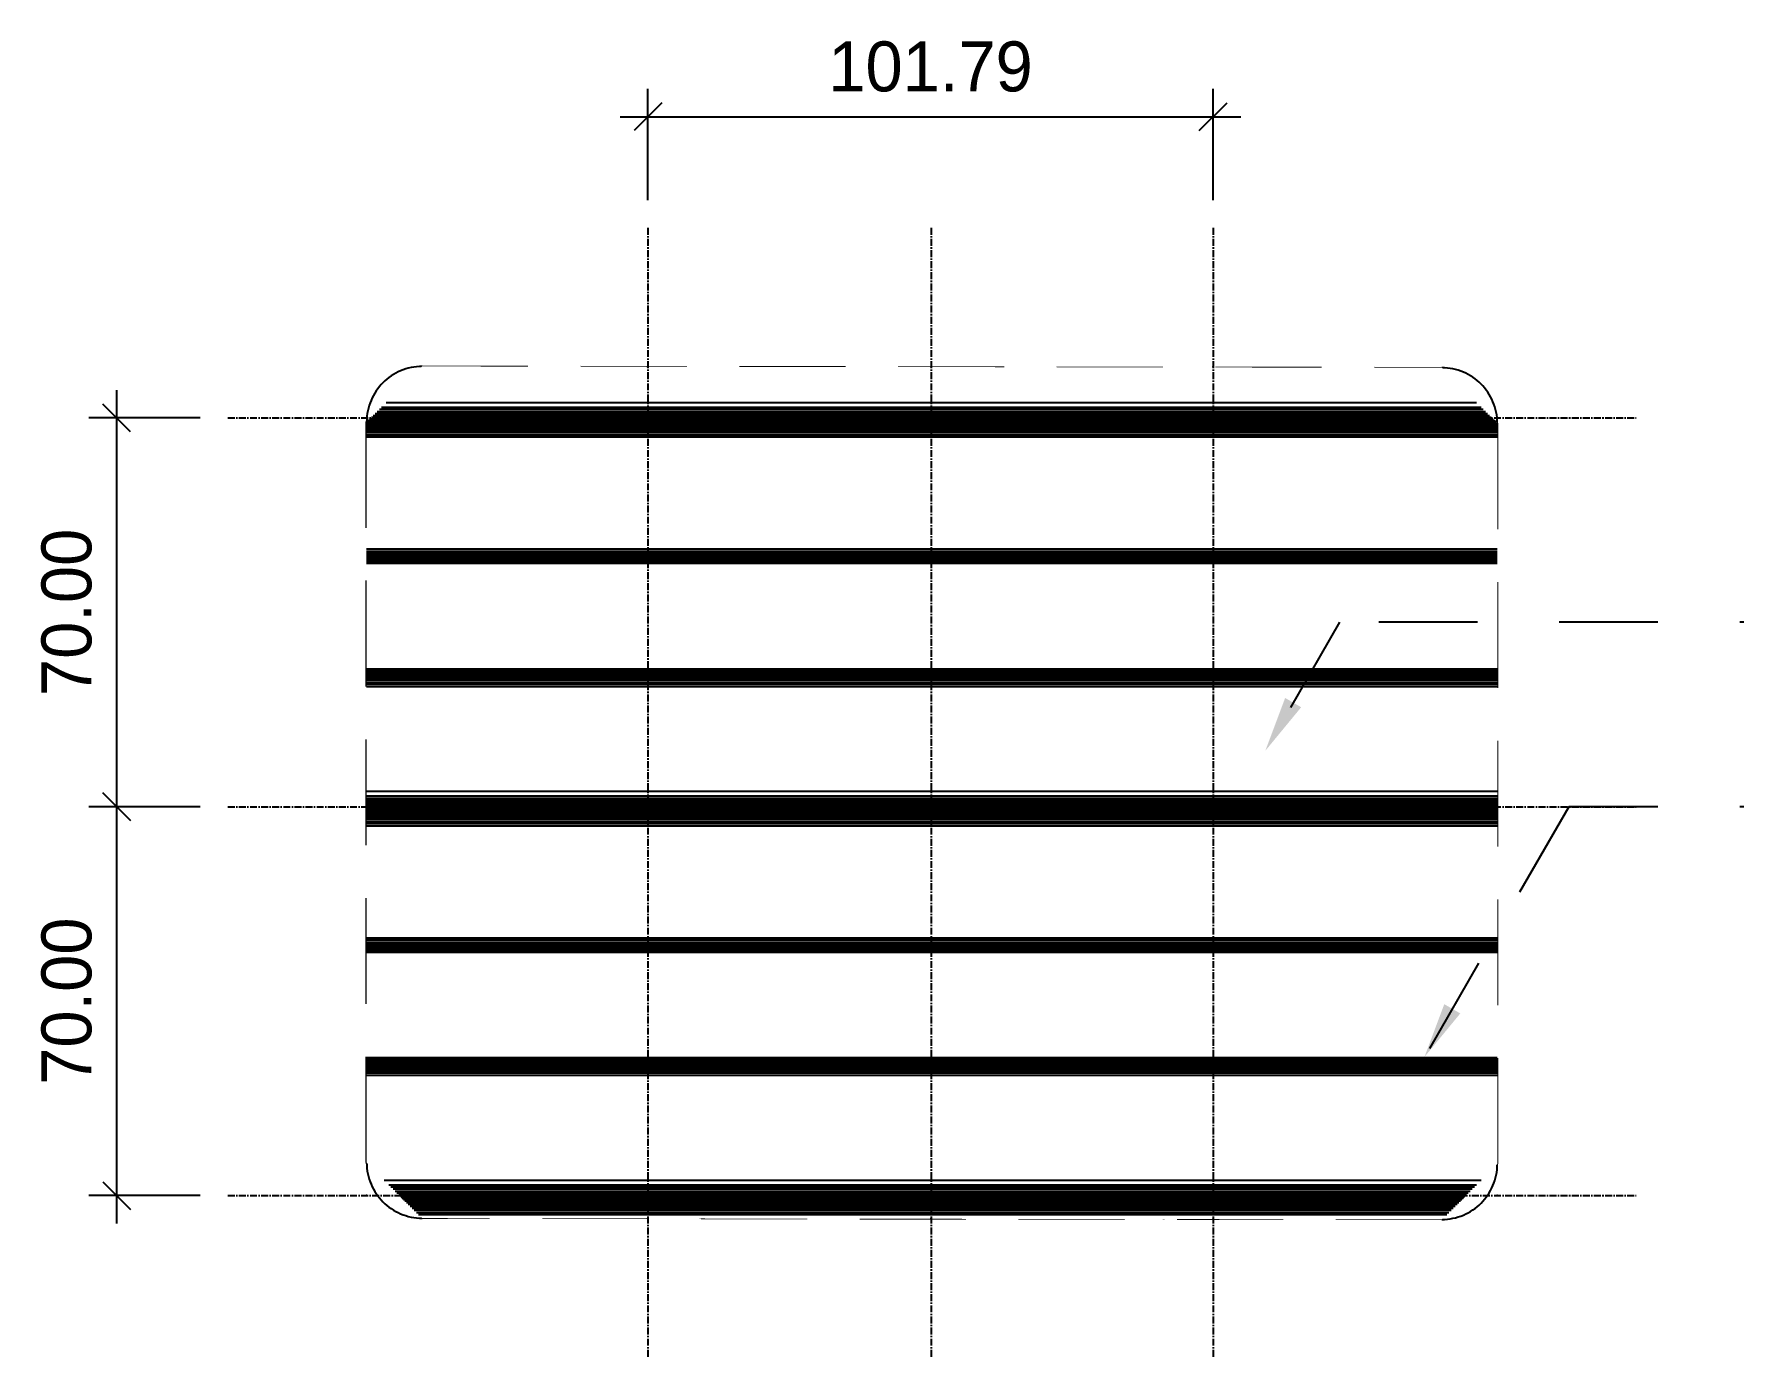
# Model space of a CAD drawing. Header units: millimetres. Extents: x -244126 to 368105, y -173968 to 259060.
# Drawn here: x 57175.1 to 57481, y 65609 to 65847.3 of the extents above; entities that cross this region are included whole.
import ezdxf
from ezdxf.enums import TextEntityAlignment as Align
from ezdxf.xclip import XClip

# ---------------------------------------------------------------- set-up
doc = ezdxf.new("R2010")
doc.units = ezdxf.units.MM
doc.header["$MEASUREMENT"] = 0
doc.header["$XCLIPFRAME"] = 0
for name, pattern in [('ACAD_ISO04W100', [30, 24, -3, 0, -3]), ('CENTER', [2, 1.25, -0.25, 0.25, -0.25]), ('HIDDEN', [9.525, 6.35, -3.175]), ('TA_HL_001.00', [6.5, 3.55, -2.95])]:
    doc.linetypes.add(name, pattern=pattern)
for name, color, linetype in [('000 - D I M', 6, 'Continuous'), ('000 - GRID', 8, 'CENTER'), ('000 - H A T C H', 8, 'Continuous'), ('000 - SYMBOL CON', 1, 'Continuous'), ('000 - T E X T', 4, 'Continuous'), ('000 - WIPEOUT', 250, 'Continuous'), ('001 - ASCESSORIES', 1, 'Continuous'), ('A03_SUN LOUVER', 7, 'Continuous')]:
    doc.layers.add(name, color=color, linetype=linetype)
doc.styles.add('BROWALLIA', font='BrowalliaUPC.ttf')
doc.styles.add('CORDIA', font='cordia.shx')
doc.styles.add('TA', font='Cordia New.ttf', dxfattribs={"height": 4.5})
doc.dimstyles.new('DIM E-E', dxfattribs={"dimscale": 2, "dimtxt": 0.18, "dimasz": 0.1, "dimexe": 0.1, "dimexo": 0.1, "dimgap": 0.09, "dimtad": 1, "dimtoh": 1, "dimzin": 0, "dimdsep": 46, "dimtxsty": 'CORDIA', "dimblk": 'OBLIQUE', "dimcen": 0.1, "dimdle": 0.1, "dimclrd": 40, "dimclre": 140, "dimclrt": 3, "dimadec": 0, "dimazin": 0, "dimtfac": 1, "dimtix": 1, "dimtmove": 2, "dimatfit": 3, "dimfxl": 1, "dimtolj": 1, "dimtzin": 0, "dimarcsym": 0})

# ---------------------------------------------------------------- blocks, each defined once
blk = doc.blocks.new('000 - FAMELINE_AL.SUN_LV_70Z_CUT_VIEW')
at = {"layer": '000 - H A T C H'}
h = blk.add_hatch(dxfattribs=at)
h.set_pattern_fill('ANSI32', color=8, scale=2)
edge = h.paths.add_edge_path()
edge.add_arc((-41.72, 63.8), 3.4, 359.7688, 500.7773)
edge.add_line((-44.35, 65.95), (-46.45, 63.39))
edge.add_line((-46.45, 63.39), (-45.98, 63.01))
edge.add_line((-45.98, 63.01), (-43.89, 65.57))
edge.add_arc((-41.72, 63.8), 2.8, -0.2548, 140.7773, ccw=False)
edge.add_line((-38.92, 63.79), (-38.92, 44.02))
edge.add_arc((-34.92, 44.02), 4, 180, 244.3295)
edge.add_line((-36.65, 40.41), (0.87, 21.55))
edge.add_arc((-0.6, 18.48), 3.4, 0, 64.3295, ccw=False)
edge.add_line((2.8, 18.48), (2.8, -0.01))
edge.add_arc((0, 0), 2.8, 214.4412, 359.7779, ccw=False)
edge.add_line((-2.31, -1.58), (-4.08, 0.99))
edge.add_line((-4.08, 0.99), (-4.57, 0.65))
edge.add_line((-4.57, 0.65), (-2.8, -1.92))
edge.add_arc((0, 0), 3.4, 214.4413, 359.7725)
edge.add_line((3.4, -0.01), (3.4, 18.48))
edge.add_arc((-0.6, 18.48), 4, 0, 64.3295)
edge.add_line((1.13, 22.09), (-36.39, 40.96))
edge.add_arc((-34.92, 44.02), 3.4, 180, 244.3295, ccw=False)
edge.add_line((-38.32, 44.02), (-38.32, 63.79))
at = {"layer": 'A03_SUN LOUVER', "color": 0}
blk.add_lwpolyline([(-38.32, 63.79, 0.706786), (-44.35, 65.95), (-46.45, 63.39), (-45.98, 63.01), (-43.89, 65.57, -0.70694), (-38.92, 63.79), (-38.92, 44.02, 0.288302), (-36.65, 40.41), (0.87, 21.55, -0.288302), (2.8, 18.48), (2.8, -0.01, -0.735492), (-2.31, -1.58), (-4.08, 0.99), (-4.57, 0.65), (-2.8, -1.92, 0.735455), (3.4, -0.01), (3.4, 18.48, 0.288302), (1.13, 22.09), (-36.39, 40.96, -0.288302), (-38.32, 44.02), (-38.32, 63.79)], format="xyb", dxfattribs=at)
blk = doc.blocks.new('000 - ASSCESSORIES_FAMELINE_AL.C-CARRIER_FOR_70Z_CUT_VIEW')
at = {"layer": '000 - H A T C H'}
h = blk.add_hatch(dxfattribs=at)
h.set_pattern_fill('ANSI32', color=8, scale=5, angle=180)
h.set_pattern_definition([(225, (54313.8923, 62869.9666), (1.325825215, -1.325825215), []), (225, (54313.0084, 62869.9666), (1.325825215, -1.325825215), [])])
edge = h.paths.add_edge_path()
edge.add_line((0.9, 0), (0.9, -7.6))
edge.add_arc((1.35, -7.6), 0.45, 180, 258)
edge.add_line((1.26, -8.04), (57.84, -20.07))
edge.add_line((57.84, -20.07), (57.66, -20.95))
edge.add_line((57.66, -20.95), (1.07, -8.92))
edge.add_arc((1.35, -7.6), 1.35, 180, 258, ccw=False)
edge.add_line((0, -7.6), (0, 0))
edge.add_line((0, 0), (0, 7.6))
edge.add_arc((1.35, 7.6), 1.35, 102, 180, ccw=False)
edge.add_line((1.07, 8.92), (57.66, 20.95))
edge.add_line((57.66, 20.95), (57.84, 20.07))
edge.add_line((57.84, 20.07), (1.26, 8.04))
edge.add_arc((1.35, 7.6), 0.45, 102, 180)
edge.add_line((0.9, 7.6), (0.9, 0))
at = {"layer": '001 - ASCESSORIES', "color": 0, "linetype": 'Continuous', "lineweight": 15}
blk.add_lwpolyline([(0.9, 0), (0.9, -7.6, 0.354119), (1.26, -8.04), (57.84, -20.07), (57.66, -20.95), (1.07, -8.92, -0.354119), (0, -7.6), (0, 0), (0, 7.6, -0.354119), (1.07, 8.92), (57.66, 20.95), (57.84, 20.07), (1.26, 8.04, 0.354119), (0.9, 7.6)], format="xyb", close=True, dxfattribs=at)
blk = doc.blocks.new('*U1725')
at = {"layer": '000 - H A T C H'}
h = blk.add_hatch(color=250, dxfattribs=at)
h.dxf.hatch_style = 1
edge = h.paths.add_edge_path()
edge.add_line((-68.9, 16.44), (-88.89, 16.44))
edge.add_arc((-88.91, 21.46), 5.02, 212.8405, 270.2267, ccw=False)
edge.add_line((-93.13, 18.74), (-115.27, 53.4))
edge.add_arc((-123.72, 47.95), 10.05, 32.8634, 90.2038)
edge.add_line((-123.76, 58), (-132.49, 58))
edge.add_arc((-132.54, 55.36), 2.64, 88.9813, 271.0187)
edge.add_line((-132.49, 52.72), (-131.99, 52.72))
edge.add_arc((-131.98, 50.73), 1.99, 13.792, 90.4384, ccw=False)
edge.add_line((-130.05, 51.2), (-121.41, 14.61))
edge.add_arc((-126.21, 13.53), 4.92, -90.8183, 12.5819, ccw=False)
edge.add_line((-126.28, 8.61), (-140, 8.61))
edge.add_line((-140, 8.61), (-140, 0.25))
edge.add_line((-140, 0.25), (-70, 0.25))
edge.add_line((-70, 0.25), (-70, 8.61))
edge.add_arc((-70, 9.89), 1.27, 90.9867, 270, ccw=False)
edge.add_line((-70.02, 11.16), (-68.9, 11.16))
edge.add_arc((-68.85, 13.8), 2.64, 268.9813, 451.0187)
h = blk.add_hatch(color=250, dxfattribs=at)
h.dxf.hatch_style = 1
edge = h.paths.add_edge_path()
edge.add_line((1.1, 16.44), (-18.89, 16.44))
edge.add_arc((-18.91, 21.46), 5.02, 212.8405, 270.2267, ccw=False)
edge.add_line((-23.13, 18.74), (-45.27, 53.4))
edge.add_arc((-53.72, 47.95), 10.05, 32.8634, 90.2038)
edge.add_line((-53.76, 58), (-62.49, 58))
edge.add_arc((-62.54, 55.36), 2.64, 88.9813, 271.0187)
edge.add_line((-62.49, 52.72), (-61.99, 52.72))
edge.add_arc((-61.98, 50.73), 1.99, 13.792, 90.4384, ccw=False)
edge.add_line((-60.05, 51.2), (-51.41, 14.61))
edge.add_arc((-56.21, 13.53), 4.92, -90.8183, 12.5819, ccw=False)
edge.add_line((-56.28, 8.61), (-70, 8.61))
edge.add_line((-70, 8.61), (-70, 0.25))
edge.add_line((-70, 0.25), (0, 0.25))
edge.add_line((0, 0.25), (0, 8.61))
edge.add_arc((0, 9.89), 1.27, 90.9867, 270, ccw=False)
edge.add_line((-0.02, 11.16), (1.1, 11.16))
edge.add_arc((1.15, 13.8), 2.64, 268.9813, 451.0187)
h = blk.add_hatch(color=250, dxfattribs=at)
h.dxf.hatch_style = 1
edge = h.paths.add_edge_path()
edge.add_line((71.1, 16.44), (51.11, 16.44))
edge.add_arc((51.09, 21.46), 5.02, 212.8405, 270.2267, ccw=False)
edge.add_line((46.87, 18.74), (24.73, 53.4))
edge.add_arc((16.28, 47.95), 10.05, 32.8634, 90.2038)
edge.add_line((16.24, 58), (7.51, 58))
edge.add_arc((7.46, 55.36), 2.64, 88.9813, 271.0187)
edge.add_line((7.51, 52.72), (8.01, 52.72))
edge.add_arc((8.02, 50.73), 1.99, 13.792, 90.4384, ccw=False)
edge.add_line((9.95, 51.2), (18.59, 14.61))
edge.add_arc((13.79, 13.53), 4.92, -90.8183, 12.5819, ccw=False)
edge.add_line((13.72, 8.61), (0, 8.61))
edge.add_line((0, 8.61), (0, 0.25))
edge.add_line((0, 0.25), (70, 0.25))
edge.add_line((70, 0.25), (70, 8.61))
edge.add_arc((70, 9.89), 1.27, 90.9867, 270, ccw=False)
edge.add_line((69.98, 11.16), (71.1, 11.16))
edge.add_arc((71.15, 13.8), 2.64, 268.9813, 451.0187)
h = blk.add_hatch(color=250, dxfattribs=at)
h.dxf.hatch_style = 1
edge = h.paths.add_edge_path()
edge.add_line((141.1, 16.44), (121.11, 16.44))
edge.add_arc((121.09, 21.46), 5.02, 212.8405, 270.2267, ccw=False)
edge.add_line((116.87, 18.74), (94.73, 53.4))
edge.add_arc((86.28, 47.95), 10.05, 32.8634, 90.2038)
edge.add_line((86.24, 58), (77.51, 58))
edge.add_arc((77.46, 55.36), 2.64, 88.9813, 271.0187)
edge.add_line((77.51, 52.72), (78.01, 52.72))
edge.add_arc((78.02, 50.73), 1.99, 13.792, 90.4384, ccw=False)
edge.add_line((79.95, 51.2), (88.59, 14.61))
edge.add_arc((83.79, 13.53), 4.92, -90.8183, 12.5819, ccw=False)
edge.add_line((83.72, 8.61), (70, 8.61))
edge.add_line((70, 8.61), (70, 0.25))
edge.add_line((70, 0.25), (140, 0.25))
edge.add_line((140, 0.25), (140, 8.61))
edge.add_arc((140, 9.89), 1.27, 90.9867, 270, ccw=False)
edge.add_line((139.98, 11.16), (141.1, 11.16))
edge.add_arc((141.15, 13.8), 2.64, 268.9813, 451.0187)
at = {"color": 8}
for p, q in [((210.38, -39.9), (210.38, -289.9)), ((210.44, -39.9), (210.44, -289.9)), ((210.54, -39.9), (210.54, -289.9)), ((210.67, -39.9), (210.67, -289.9)), ((210.85, -39.9), (210.85, -289.9)), ((211.06, -39.9), (211.06, -289.9)), ((211.3, -39.9), (211.3, -289.9)), ((211.57, -39.9), (211.57, -289.9)), ((212.2, -39.9), (212.2, -289.9)), ((252.09, -39.9), (252.09, -289.9)), ((252.16, -39.9), (252.16, -289.9)), ((252.27, -39.9), (252.27, -289.9)), ((252.42, -39.9), (252.42, -289.9)), ((252.62, -39.9), (252.62, -289.9)), ((252.86, -39.9), (252.86, -289.9)), ((253.13, -39.9), (253.13, -289.9)), ((253.44, -39.9), (253.44, -289.9)), ((254.13, -39.9), (254.13, -289.9)), ((255.29, -39.9), (255.29, -289.9)), ((256.47, -39.9), (256.47, -289.9)), ((256.85, -39.9), (256.85, -289.9)), ((257.2, -39.9), (257.2, -289.9)), ((257.54, -39.9), (257.54, -289.9)), ((257.84, -39.9), (257.84, -289.9))]:
    blk.add_line(p, q, dxfattribs=at)
at = {"color": 3}
blk.add_lwpolyline([(260.11, -289.9), (210.36, -289.9), (210.36, -39.9), (260.11, -39.9)], close=True, dxfattribs=at)
at = {"layer": '001 - ASCESSORIES', "color": 0, "linetype": 'Continuous', "lineweight": 15}
for points in [[(-140, 8.61), (-126.28, 8.61, 0.484497), (-121.41, 14.61), (-130.05, 51.2, 0.347485), (-131.99, 52.72), (-132.49, 52.72, -1.01794), (-132.49, 58), (-123.76, 58, -0.25555), (-115.27, 53.4), (-93.13, 18.74, 0.255762), (-88.89, 16.44), (-68.9, 16.44, -1.01794), (-68.9, 11.16), (-69.98, 11.16, 1.008648), (-70, 8.61)], [(-70, 8.61), (-56.28, 8.61, 0.484497), (-51.41, 14.61), (-60.05, 51.2, 0.347485), (-61.99, 52.72), (-62.49, 52.72, -1.01794), (-62.49, 58), (-53.76, 58, -0.25555), (-45.27, 53.4), (-23.13, 18.74, 0.255762), (-18.89, 16.44), (1.1, 16.44, -1.01794), (1.1, 11.16), (0.02, 11.16, 1.008648), (0, 8.61)], [(0, 8.61), (13.72, 8.61, 0.484497), (18.59, 14.61), (9.95, 51.2, 0.347485), (8.01, 52.72), (7.51, 52.72, -1.01794), (7.51, 58), (16.24, 58, -0.25555), (24.73, 53.4), (46.87, 18.74, 0.255762), (51.11, 16.44), (71.1, 16.44, -1.01794), (71.1, 11.16), (70.02, 11.16, 1.008648), (70, 8.61)], [(70, 8.61), (83.72, 8.61, 0.484497), (88.59, 14.61), (79.95, 51.2, 0.347485), (78.01, 52.72), (77.51, 52.72, -1.01794), (77.51, 58), (86.24, 58, -0.25555), (94.73, 53.4), (116.87, 18.74, 0.255762), (121.11, 16.44), (141.1, 16.44, -1.01794), (141.1, 11.16), (140.02, 11.16, 1.008648), (140, 8.61)]]:
    blk.add_lwpolyline(points, format="xyb", dxfattribs=at)
blk.add_lwpolyline([(-140, 8.61), (-140, 0), (141, 0), (141, 8.61), (140, 8.61)], dxfattribs=at)
at = {"layer": '001 - ASCESSORIES', "linetype": 'ByBlock'}
for points in [[(-140, -105.34), (141, -105.34), (141, -123.18), (-140, -123.18)], [(-140, -155.98), (141, -155.98), (141, -173.82), (-140, -173.82)], [(-140, -206.62), (141, -206.62), (141, -224.46), (-140, -224.46)]]:
    blk.add_lwpolyline(points, close=True, dxfattribs=at)
at = {"layer": '001 - ASCESSORIES', "rotation": 180}
for p in [(269.11, -114.26), (269.11, -164.9), (269.11, -215.54)]:
    blk.add_blockref('000 - ASSCESSORIES_FAMELINE_AL.C-CARRIER_FOR_70Z_CUT_VIEW', p, dxfattribs=at)
at = {"layer": 'A03_SUN LOUVER', "color": 3, "xscale": -1, "rotation": 270}
for p in [(-132.54, 55.36), (-62.54, 55.36), (7.46, 55.36), (77.46, 55.36)]:
    blk.add_blockref('000 - FAMELINE_AL.SUN_LV_70Z_CUT_VIEW', p, dxfattribs=at)
at = {"color": 3}
blk.add_wipeout([(-135.94, -39.9), (-65.34, -39.9), (-65.34, -289.9), (-135.94, -289.9)], dxfattribs=at).dxf.layer = '000 - WIPEOUT'
at = {"color": 8}
for p, q in [((-135.73, -39.9), (-135.73, -289.9)), ((-135.47, -39.9), (-135.47, -289.9)), ((-135.18, -39.9), (-135.18, -289.9)), ((-134.86, -39.9), (-134.86, -289.9)), ((-134.52, -39.9), (-134.52, -289.9)), ((-134.15, -39.9), (-134.15, -289.9)), ((-133.77, -39.9), (-133.77, -289.9)), ((-133.38, -39.9), (-133.38, -289.9)), ((-132.55, -39.9), (-132.55, -289.9)), ((-113.66, -39.9), (-113.66, -289.9)), ((-113.26, -39.9), (-113.26, -289.9)), ((-112.88, -39.9), (-112.88, -289.9)), ((-112.5, -39.9), (-112.5, -289.9)), ((-112.14, -39.9), (-112.14, -289.9)), ((-111.8, -39.9), (-111.8, -289.9)), ((-111.8, -39.9), (-111.8, -289.9)), ((-111.48, -39.9), (-111.48, -289.9)), ((-111.19, -39.9), (-111.19, -289.9)), ((-110.93, -39.9), (-110.93, -289.9)), ((-110.69, -39.9), (-110.69, -289.9)), ((-110.49, -39.9), (-110.49, -289.9)), ((-91.49, -39.9), (-91.49, -289.9)), ((-91.27, -39.9), (-91.27, -289.9)), ((-91.02, -39.9), (-91.02, -289.9)), ((-90.73, -39.9), (-90.73, -289.9)), ((-90.41, -39.9), (-90.41, -289.9)), ((-90.06, -39.9), (-90.06, -289.9)), ((-89.7, -39.9), (-89.7, -289.9)), ((-89.31, -39.9), (-89.31, -289.9)), ((-88.92, -39.9), (-88.92, -289.9)), ((-68.75, -39.9), (-68.75, -289.9)), ((-68.36, -39.9), (-68.36, -289.9)), ((-67.97, -39.9), (-67.97, -289.9)), ((-67.59, -39.9), (-67.59, -289.9)), ((-67.23, -39.9), (-67.23, -289.9)), ((-66.89, -39.9), (-66.89, -289.9)), ((-66.89, -39.9), (-66.89, -289.9)), ((-66.58, -39.9), (-66.58, -289.9)), ((-66.28, -39.9), (-66.28, -289.9)), ((-66.02, -39.9), (-66.02, -289.9)), ((-65.79, -39.9), (-65.79, -289.9)), ((-65.59, -39.9), (-65.59, -289.9))]:
    blk.add_line(p, q, dxfattribs=at)
at = {"color": 3}
blk.add_lwpolyline([(-135.94, -39.9), (-65.34, -39.9), (-65.34, -289.9), (-135.94, -289.9)], close=True, dxfattribs=at)
blk.add_wipeout([(-65.94, -39.9), (4.66, -39.9), (4.66, -289.9), (-65.94, -289.9)], dxfattribs=at).dxf.layer = '000 - WIPEOUT'
at = {"color": 8}
for p, q in [((-65.73, -39.9), (-65.73, -289.9)), ((-65.47, -39.9), (-65.47, -289.9)), ((-65.18, -39.9), (-65.18, -289.9)), ((-64.86, -39.9), (-64.86, -289.9)), ((-64.52, -39.9), (-64.52, -289.9)), ((-64.15, -39.9), (-64.15, -289.9)), ((-63.77, -39.9), (-63.77, -289.9)), ((-63.38, -39.9), (-63.38, -289.9)), ((-62.55, -39.9), (-62.55, -289.9)), ((-43.66, -39.9), (-43.66, -289.9)), ((-43.26, -39.9), (-43.26, -289.9)), ((-42.88, -39.9), (-42.88, -289.9)), ((-42.5, -39.9), (-42.5, -289.9)), ((-42.14, -39.9), (-42.14, -289.9)), ((-41.8, -39.9), (-41.8, -289.9)), ((-41.8, -39.9), (-41.8, -289.9)), ((-41.48, -39.9), (-41.48, -289.9)), ((-41.19, -39.9), (-41.19, -289.9)), ((-40.93, -39.9), (-40.93, -289.9)), ((-40.69, -39.9), (-40.69, -289.9)), ((-40.49, -39.9), (-40.49, -289.9)), ((-21.49, -39.9), (-21.49, -289.9)), ((-21.27, -39.9), (-21.27, -289.9)), ((-21.02, -39.9), (-21.02, -289.9)), ((-20.73, -39.9), (-20.73, -289.9)), ((-20.41, -39.9), (-20.41, -289.9)), ((-20.06, -39.9), (-20.06, -289.9)), ((-19.7, -39.9), (-19.7, -289.9)), ((-19.31, -39.9), (-19.31, -289.9)), ((-18.92, -39.9), (-18.92, -289.9)), ((1.25, -39.9), (1.25, -289.9)), ((1.64, -39.9), (1.64, -289.9)), ((2.03, -39.9), (2.03, -289.9)), ((2.41, -39.9), (2.41, -289.9)), ((2.77, -39.9), (2.77, -289.9)), ((3.11, -39.9), (3.11, -289.9)), ((3.11, -39.9), (3.11, -289.9)), ((3.42, -39.9), (3.42, -289.9)), ((3.72, -39.9), (3.72, -289.9)), ((3.98, -39.9), (3.98, -289.9)), ((4.21, -39.9), (4.21, -289.9)), ((4.41, -39.9), (4.41, -289.9))]:
    blk.add_line(p, q, dxfattribs=at)
at = {"color": 3}
blk.add_lwpolyline([(-65.94, -39.9), (4.66, -39.9), (4.66, -289.9), (-65.94, -289.9)], close=True, dxfattribs=at)
blk.add_wipeout([(4.06, -39.9), (74.66, -39.9), (74.66, -289.9), (4.06, -289.9)], dxfattribs=at).dxf.layer = '000 - WIPEOUT'
at = {"color": 8}
for p, q in [((4.27, -39.9), (4.27, -289.9)), ((4.53, -39.9), (4.53, -289.9)), ((4.82, -39.9), (4.82, -289.9)), ((5.14, -39.9), (5.14, -289.9)), ((5.48, -39.9), (5.48, -289.9)), ((5.85, -39.9), (5.85, -289.9)), ((6.23, -39.9), (6.23, -289.9)), ((6.62, -39.9), (6.62, -289.9)), ((7.45, -39.9), (7.45, -289.9)), ((26.34, -39.9), (26.34, -289.9)), ((26.74, -39.9), (26.74, -289.9)), ((27.12, -39.9), (27.12, -289.9)), ((27.5, -39.9), (27.5, -289.9)), ((27.86, -39.9), (27.86, -289.9)), ((28.2, -39.9), (28.2, -289.9)), ((28.2, -39.9), (28.2, -289.9)), ((28.52, -39.9), (28.52, -289.9)), ((28.81, -39.9), (28.81, -289.9)), ((29.07, -39.9), (29.07, -289.9)), ((29.31, -39.9), (29.31, -289.9)), ((29.51, -39.9), (29.51, -289.9)), ((48.51, -39.9), (48.51, -289.9)), ((48.73, -39.9), (48.73, -289.9)), ((48.98, -39.9), (48.98, -289.9)), ((49.27, -39.9), (49.27, -289.9)), ((49.59, -39.9), (49.59, -289.9)), ((49.94, -39.9), (49.94, -289.9)), ((50.3, -39.9), (50.3, -289.9)), ((50.69, -39.9), (50.69, -289.9)), ((51.08, -39.9), (51.08, -289.9)), ((71.25, -39.9), (71.25, -289.9)), ((71.64, -39.9), (71.64, -289.9)), ((72.03, -39.9), (72.03, -289.9)), ((72.41, -39.9), (72.41, -289.9)), ((72.77, -39.9), (72.77, -289.9)), ((73.11, -39.9), (73.11, -289.9)), ((73.11, -39.9), (73.11, -289.9)), ((73.42, -39.9), (73.42, -289.9)), ((73.72, -39.9), (73.72, -289.9)), ((73.98, -39.9), (73.98, -289.9)), ((74.21, -39.9), (74.21, -289.9)), ((74.41, -39.9), (74.41, -289.9))]:
    blk.add_line(p, q, dxfattribs=at)
at = {"color": 3}
blk.add_lwpolyline([(4.06, -39.9), (74.66, -39.9), (74.66, -289.9), (4.06, -289.9)], close=True, dxfattribs=at)
blk.add_wipeout([(74.06, -39.9), (144.66, -39.9), (144.66, -289.9), (74.06, -289.9)], dxfattribs=at).dxf.layer = '000 - WIPEOUT'
at = {"color": 8}
for p, q in [((74.27, -39.9), (74.27, -289.9)), ((74.53, -39.9), (74.53, -289.9)), ((74.82, -39.9), (74.82, -289.9)), ((75.14, -39.9), (75.14, -289.9)), ((75.48, -39.9), (75.48, -289.9)), ((75.85, -39.9), (75.85, -289.9)), ((76.23, -39.9), (76.23, -289.9)), ((76.62, -39.9), (76.62, -289.9)), ((77.45, -39.9), (77.45, -289.9)), ((96.34, -39.9), (96.34, -289.9)), ((96.74, -39.9), (96.74, -289.9)), ((97.12, -39.9), (97.12, -289.9)), ((97.5, -39.9), (97.5, -289.9)), ((97.86, -39.9), (97.86, -289.9)), ((98.2, -39.9), (98.2, -289.9)), ((98.2, -39.9), (98.2, -289.9)), ((98.52, -39.9), (98.52, -289.9)), ((98.81, -39.9), (98.81, -289.9)), ((99.07, -39.9), (99.07, -289.9)), ((99.31, -39.9), (99.31, -289.9)), ((99.51, -39.9), (99.51, -289.9)), ((118.51, -39.9), (118.51, -289.9)), ((118.73, -39.9), (118.73, -289.9)), ((118.98, -39.9), (118.98, -289.9)), ((119.27, -39.9), (119.27, -289.9)), ((119.59, -39.9), (119.59, -289.9)), ((119.94, -39.9), (119.94, -289.9)), ((120.3, -39.9), (120.3, -289.9)), ((120.69, -39.9), (120.69, -289.9)), ((121.08, -39.9), (121.08, -289.9)), ((141.25, -39.9), (141.25, -289.9)), ((141.64, -39.9), (141.64, -289.9)), ((142.03, -39.9), (142.03, -289.9)), ((142.41, -39.9), (142.41, -289.9)), ((142.77, -39.9), (142.77, -289.9)), ((143.11, -39.9), (143.11, -289.9)), ((143.11, -39.9), (143.11, -289.9)), ((143.42, -39.9), (143.42, -289.9)), ((143.72, -39.9), (143.72, -289.9)), ((143.98, -39.9), (143.98, -289.9)), ((144.21, -39.9), (144.21, -289.9)), ((144.41, -39.9), (144.41, -289.9))]:
    blk.add_line(p, q, dxfattribs=at)
at = {"color": 3}
blk.add_lwpolyline([(74.06, -39.9), (144.66, -39.9), (144.66, -289.9), (74.06, -289.9)], close=True, dxfattribs=at)
blk = doc.blocks.new('H-SCREW No.8 - PLAN')
at = {"layer": '000 - H A T C H'}
h = blk.add_hatch(color=250, dxfattribs=at)
h.dxf.hatch_style = 1
edge = h.paths.add_edge_path()
edge.add_arc((0, 0), 0.0045, 0, 360)
at = {"layer": '001 - ASCESSORIES', "color": 0}
for p, q in [((-0.0006, 0.00396), (-0.0006, 0.0011)), ((0.0006, 0.0011), (0.0006, 0.00396)), ((-0.0011, 0.0006), (-0.00396, 0.0006)), ((0.00396, 0.0006), (0.0011, 0.0006)), ((-0.00396, -0.0006), (-0.0011, -0.0006)), ((-0.0006, -0.0011), (-0.0006, -0.00396)), ((0.0006, -0.00396), (0.0006, -0.0011)), ((0.0011, -0.0006), (0.00396, -0.0006))]:
    blk.add_line(p, q, dxfattribs=at)
blk.add_circle((0, 0), 0.0045, dxfattribs=at)
for centre, radius, start, end in [((0, 0), 0.004, 81.4252, 98.5748), ((0, 0), 0.004, 171.4252, 188.5748), ((-0.0011, 0.0011), 0.0005, 270, 0), ((0.0011, 0.0011), 0.0005, 180, 270), ((0, 0), 0.004, 351.4252, 8.5748), ((-0.0011, -0.0011), 0.0005, 0, 90), ((0.0011, -0.0011), 0.0005, 90, 180), ((0, 0), 0.004, 261.4252, 278.5748)]:
    blk.add_arc(centre, radius, start, end, dxfattribs=at)
at = {"layer": 'Defpoints', "color": 250, "linetype": 'HIDDEN'}
for p, q in [((0, 0.0075), (0, -0.0075)), ((-0.0075, 0), (0.0075, 0))]:
    blk.add_line(p, q, dxfattribs=at)
blk = doc.blocks.new('*U956')
at = {"layer": '001 - ASCESSORIES', "color": 0, "xscale": 1000, "yscale": 1000, "zscale": 1000}
blk.add_blockref('H-SCREW No.8 - PLAN', (0, 0), dxfattribs=at)
blk = doc.blocks.new('*U960')
at = {"color": 3}
blk.add_point((0, -153.34), dxfattribs=at)
at = {"layer": '000 - GRID', "color": 0, "linetype": 'ByBlock'}
blk.add_line((0, 25), (0, -178.34), dxfattribs=at)
at = {"layer": '000 - GRID', "color": 0}
blk.add_point((0, 0), dxfattribs=at)
at = {"style": 'TA', "flags": 1}
blk.add_attdef('LOCATION', (6, 6), '', height=4.5, dxfattribs=at)
blk = doc.blocks.new('*U957')
at = {"color": 3}
blk.add_point((0, -153.48), dxfattribs=at)
at = {"layer": '000 - GRID', "color": 0, "linetype": 'ByBlock'}
blk.add_line((0, 25), (0, -178.48), dxfattribs=at)
at = {"layer": '000 - GRID', "color": 0}
blk.add_point((0, 0), dxfattribs=at)
at = {"style": 'TA', "flags": 1}
blk.add_attdef('LOCATION', (6, 6), '', height=4.5, dxfattribs=at)
blk = doc.blocks.new('*U958')
at = {"color": 3}
blk.add_point((0, -203.59), dxfattribs=at)
at = {"layer": '000 - GRID', "color": 0, "linetype": 'ByBlock'}
blk.add_line((0, 25), (0, -228.59), dxfattribs=at)
at = {"layer": '000 - GRID', "color": 0}
blk.add_point((0, 0), dxfattribs=at)
at = {"style": 'TA', "flags": 1}
blk.add_attdef('LOCATION', (6, 6), '', height=4.5, dxfattribs=at)
blk = doc.blocks.new('_Oblique')
at = {"color": 0, "linetype": 'ByBlock', "lineweight": -2}
blk.add_line((-0.5, -0.5), (0.5, 0.5), dxfattribs=at)
blk = doc.blocks.new('*D2019')
at = {"layer": '000 - D I M', "color": 40, "lineweight": -2, "transparency": 16777216}
blk.add_line((57190, 65633.2), (57190, 65713.2), dxfattribs=at)
at = {"layer": '000 - D I M', "color": 140, "linetype": 'ACAD_ISO04W100', "lineweight": -2, "transparency": 16777216}
for p, q in [((57205, 65708.2), (57185, 65708.2)), ((57205, 65638.2), (57185, 65638.2))]:
    blk.add_line(p, q, dxfattribs=at)
at = {"layer": 'Defpoints', "color": 0, "transparency": 16777216}
for p in [(57190, 65708.2), (57210, 65708.2), (57210, 65638.2)]:
    blk.add_point(p, dxfattribs=at)
at = {"layer": '000 - D I M', "color": 40, "lineweight": -2, "transparency": 16777216, "xscale": 5, "yscale": 5, "zscale": 5}
for p, rotation in [((57190, 65708.2), 90), ((57190, 65638.2), 270)]:
    blk.add_blockref('_Oblique', p, dxfattribs=dict(at, rotation=rotation))
at = {"layer": '000 - D I M', "color": 3, "transparency": 16777216, "insert": (57181, 65673.2), "char_height": 9, "attachment_point": 5, "rotation": 90, "style": 'CORDIA'}
blk.add_mtext('\\A1;70.00', dxfattribs=at)
blk = doc.blocks.new('*D2020')
at = {"layer": '000 - D I M', "color": 40, "lineweight": -2, "transparency": 16777216}
blk.add_line((57190, 65703.2), (57190, 65783.2), dxfattribs=at)
at = {"layer": '000 - D I M', "color": 140, "linetype": 'ACAD_ISO04W100', "lineweight": -2, "transparency": 16777216}
for p, q in [((57205, 65778.2), (57185, 65778.2)), ((57205, 65708.2), (57185, 65708.2))]:
    blk.add_line(p, q, dxfattribs=at)
at = {"layer": 'Defpoints', "color": 0, "transparency": 16777216}
for p in [(57190, 65778.2), (57210, 65778.2), (57210, 65708.2)]:
    blk.add_point(p, dxfattribs=at)
at = {"layer": '000 - D I M', "color": 40, "lineweight": -2, "transparency": 16777216, "xscale": 5, "yscale": 5, "zscale": 5}
for p, rotation in [((57190, 65778.2), 90), ((57190, 65708.2), 270)]:
    blk.add_blockref('_Oblique', p, dxfattribs=dict(at, rotation=rotation))
at = {"layer": '000 - D I M', "color": 3, "transparency": 16777216, "insert": (57181, 65743.2), "char_height": 9, "attachment_point": 5, "rotation": 90, "style": 'CORDIA'}
blk.add_mtext('\\A1;70.00', dxfattribs=at)
blk = doc.blocks.new('*D2021')
at = {"layer": '000 - D I M', "color": 140, "linetype": 'ACAD_ISO04W100', "lineweight": -2, "transparency": 16777216}
for p, q in [((57285.65, 65817.43), (57285.65, 65837.43)), ((57387.44, 65817.43), (57387.44, 65837.43))]:
    blk.add_line(p, q, dxfattribs=at)
at = {"layer": '000 - D I M', "color": 40, "lineweight": -2, "transparency": 16777216}
blk.add_line((57280.65, 65832.43), (57392.44, 65832.43), dxfattribs=at)
at = {"layer": 'Defpoints', "color": 0, "transparency": 16777216}
for p in [(57387.44, 65832.43), (57285.65, 65812.43), (57387.44, 65812.43)]:
    blk.add_point(p, dxfattribs=at)
at = {"layer": '000 - D I M', "color": 40, "lineweight": -2, "transparency": 16777216, "xscale": 5, "yscale": 5, "zscale": 5, "rotation": 180}
blk.add_blockref('_Oblique', (57285.65, 65832.43), dxfattribs=at)
at = {"layer": '000 - D I M', "color": 40, "lineweight": -2, "transparency": 16777216, "xscale": 5, "yscale": 5, "zscale": 5}
blk.add_blockref('_Oblique', (57387.44, 65832.43), dxfattribs=at)
at = {"layer": '000 - D I M', "color": 3, "transparency": 16777216, "insert": (57336.54, 65841.43), "char_height": 9, "attachment_point": 5, "style": 'CORDIA'}
blk.add_mtext('\\A1;101.79', dxfattribs=at)
blk = doc.blocks.new('000 - ARROW FOR SYMBOL')
at = {"layer": '000 - SYMBOL CON', "color": 0, "linetype": 'HIDDEN'}
blk.add_solid([(1.289, 1.565), (0, 0), (0.711, 1.899)], dxfattribs=at)
blk = doc.blocks.new('*U966')
at = {"layer": '000 - SYMBOL CON', "color": 0, "linetype": 'ByBlock'}
for points in [[(0, 0), (-17.96, 0), (-20.634, -4.632)], [(-17.96, 0), (-17.96, 0), (-20.634, -4.632)]]:
    blk.add_lwpolyline(points, dxfattribs=at)
at = {"layer": '000 - SYMBOL CON', "color": 0}
blk.add_blockref('000 - ARROW FOR SYMBOL', (-20.634, -4.632), dxfattribs=at)
blk.add_blockref('000 - ARROW FOR SYMBOL', (-20.634, -4.632), dxfattribs=at)
at = {"layer": '000 - T E X T', "style": 'BROWALLIA'}
blk.add_attdef('NO.CODE', text='', height=2.5, dxfattribs=at).set_placement((0, 0), align=Align.MIDDLE_CENTER)
at = {"layer": '000 - T E X T', "style": 'TA'}
blk.add_attdef('NAME1', (4.5, -0.887), '', height=1.8, dxfattribs=at)
blk = doc.blocks.new('*U967')
h = blk.add_hatch(color=250)
h.dxf.hatch_style = 1
edge = h.paths.add_edge_path()
edge.add_arc((0, 0), 2.683, 0, 360)
for p in [(0, 0), (3.257, -1.079)]:
    blk.add_point(p)
at = {"layer": '000 - SYMBOL CON', "color": 0, "linetype": 'ByBlock'}
for points in [[(0, 0), (-9.703, 0), (-14.903, -9.007)], [(-9.703, 0), (-9.703, 0), (-14.903, -9.007)]]:
    blk.add_lwpolyline(points, dxfattribs=at)
at = {"layer": '000 - SYMBOL CON', "color": 2}
blk.add_circle((0, 0), 2.683, dxfattribs=at)
at = {"layer": 'Defpoints', "color": 250}
blk.add_line((0, -2.683), (0, 2.683), dxfattribs=at)
blk.add_lwpolyline([(0, 3.326), (20, 3.326), (20, -3.326), (0, -3.326)], close=True, dxfattribs=at)
at = {"layer": '000 - SYMBOL CON', "color": 0}
blk.add_blockref('000 - ARROW FOR SYMBOL', (-14.903, -9.007), dxfattribs=at)
blk.add_blockref('000 - ARROW FOR SYMBOL', (-14.903, -9.007), dxfattribs=at)
at = {"layer": '000 - T E X T', "style": 'BROWALLIA'}
blk.add_attdef('NO.CODE', text='', height=2.5, dxfattribs=at).set_placement((0, 0), align=Align.MIDDLE_CENTER)
at = {"layer": '000 - T E X T', "style": 'TA'}
blk.add_attdef('NAME1', (4.5, -0.887), '', height=1.8, dxfattribs=at)

msp = doc.modelspace()

# ---------------------------------------------------------------- linework, layer by layer
at = {"layer": '000 - SYMBOL CON', "color": 2, "linetype": 'HIDDEN', "ltscale": 3}
msp.add_lwpolyline([(57245.00428, 65787.48057), (57428.59863, 65787.24268, -0.414213562), (57438.59863, 65777.24268), (57438.59863, 65643.89864, -0.414213562), (57428.59863, 65633.89864), (57245.00428, 65634.13653, -0.414213562), (57235.00428, 65644.13653), (57235.00428, 65777.48057, -0.414213562)], format="xyb", close=True, dxfattribs=at)

# ---------------------------------------------------------------- block references
at = {"layer": '001 - ASCESSORIES', "color": 1, "rotation": 90}
for p in [(57286.16266, 65746.41121), (57387.44026, 65746.41121), (57286.16266, 65666.41121), (57387.44026, 65666.41121)]:
    msp.add_blockref('*U956', p, dxfattribs=at)

# ---------------------------------------------------------------- dimensions: what is measured, and where the dimension line sits
at = {"layer": '000 - D I M', "color": 3}
dim = msp.add_linear_dim(base=(57387.44026, 65832.4279), p1=(57285.64603, 65812.4279), p2=(57387.44026, 65812.4279), dimstyle='DIM E-E', override={"dimscale": 50}, dxfattribs=at)
dim.commit()
dim.dimension.update_dxf_attribs({"geometry": '*D2021', "text_midpoint": (57336.54314, 65841.4279)})
for base, p1, p2, picture, middle in [((57190.00428, 65778.19526), (57210.00428, 65708.19526), (57210.00428, 65778.19526), '*D2020', (57181.00428, 65743.19526)), ((57190.00428, 65708.19526), (57210.00428, 65638.19526), (57210.00428, 65708.19526), '*D2019', (57181.00428, 65673.19526))]:
    dim = msp.add_linear_dim(base=base, p1=p1, p2=p2, angle=90, dimstyle='DIM E-E', override={"dimscale": 50}, dxfattribs=at)
    dim.commit()
    dim.dimension.update_dxf_attribs({"geometry": picture, "text_midpoint": middle})

# ---------------------------------------------------------------- next in the draw order: block references
at = {"layer": '001 - ASCESSORIES'}
ref = msp.add_blockref('*U1725', (57171.89928, 65703.53464), dxfattribs=dict(at, rotation=90))
XClip(ref).set_block_clipping_path([(83.9459281858, -73.1049984492), (83.7080386806, -256.6993490934), (73.7080386806, -266.6993490934), (-59.6359934794, -266.6993490934), (-69.6359934794, -256.6993490934), (-69.3981039741, -73.1049984492), (-59.3981039741, -63.1049984492), (73.9459281858, -63.1049984492)])

# ---------------------------------------------------------------- next in the draw order: block references
at = {"layer": '000 - GRID'}
for name, p in [('*U960', (57285.64603, 65787.4279)), ('*U960', (57336.64603, 65787.4279)), ('*U957', (57387.44026, 65787.4279))]:
    msp.add_blockref(name, p, dxfattribs=at)
at = {"layer": '000 - GRID', "rotation": 90}
for p in [(57235.00428, 65778.19526), (57235.00428, 65708.19526), (57235.00428, 65638.19526)]:
    msp.add_blockref('*U958', p, dxfattribs=at)
at = {"layer": '000 - T E X T', "color": 2, "linetype": 'TA_HL_001.00', "ltscale": 2.5, "xscale": 5, "yscale": 5, "zscale": 5}
msp.add_blockref('*U966', (57500.00403, 65741.45492), dxfattribs=at)
msp.add_blockref('*U967', (57500.00403, 65708.19878), dxfattribs=at).add_auto_attribs({'NAME1': 'FAMELINE_AL.SUN_LV_70Z', 'NO.CODE': '1'})

doc.saveas('drawing.dxf')
